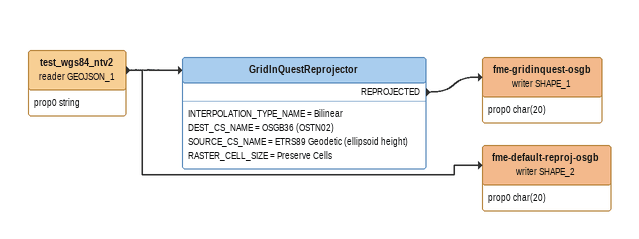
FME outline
test_wgs84_ntv2 (reader GEOJSON_1)
    attributes: prop0 string
    -> GridInQuestReprojector
    -> fme-default-reproj-osgb (writer SHAPE_2)
GridInQuestReprojector
    INTERPOLATION_TYPE_NAME = Bilinear
    DEST_CS_NAME = OSGB36 (OSTN02)
    SOURCE_CS_NAME = ETRS89 Geodetic (ellipsoid height)
    RASTER_CELL_SIZE = Preserve Cells
    REPROJECTED -> fme-gridinquest-osgb (writer SHAPE_1)
fme-gridinquest-osgb (writer SHAPE_1)
    attributes: prop0 char(20)
fme-default-reproj-osgb (writer SHAPE_2)
    attributes: prop0 char(20)
